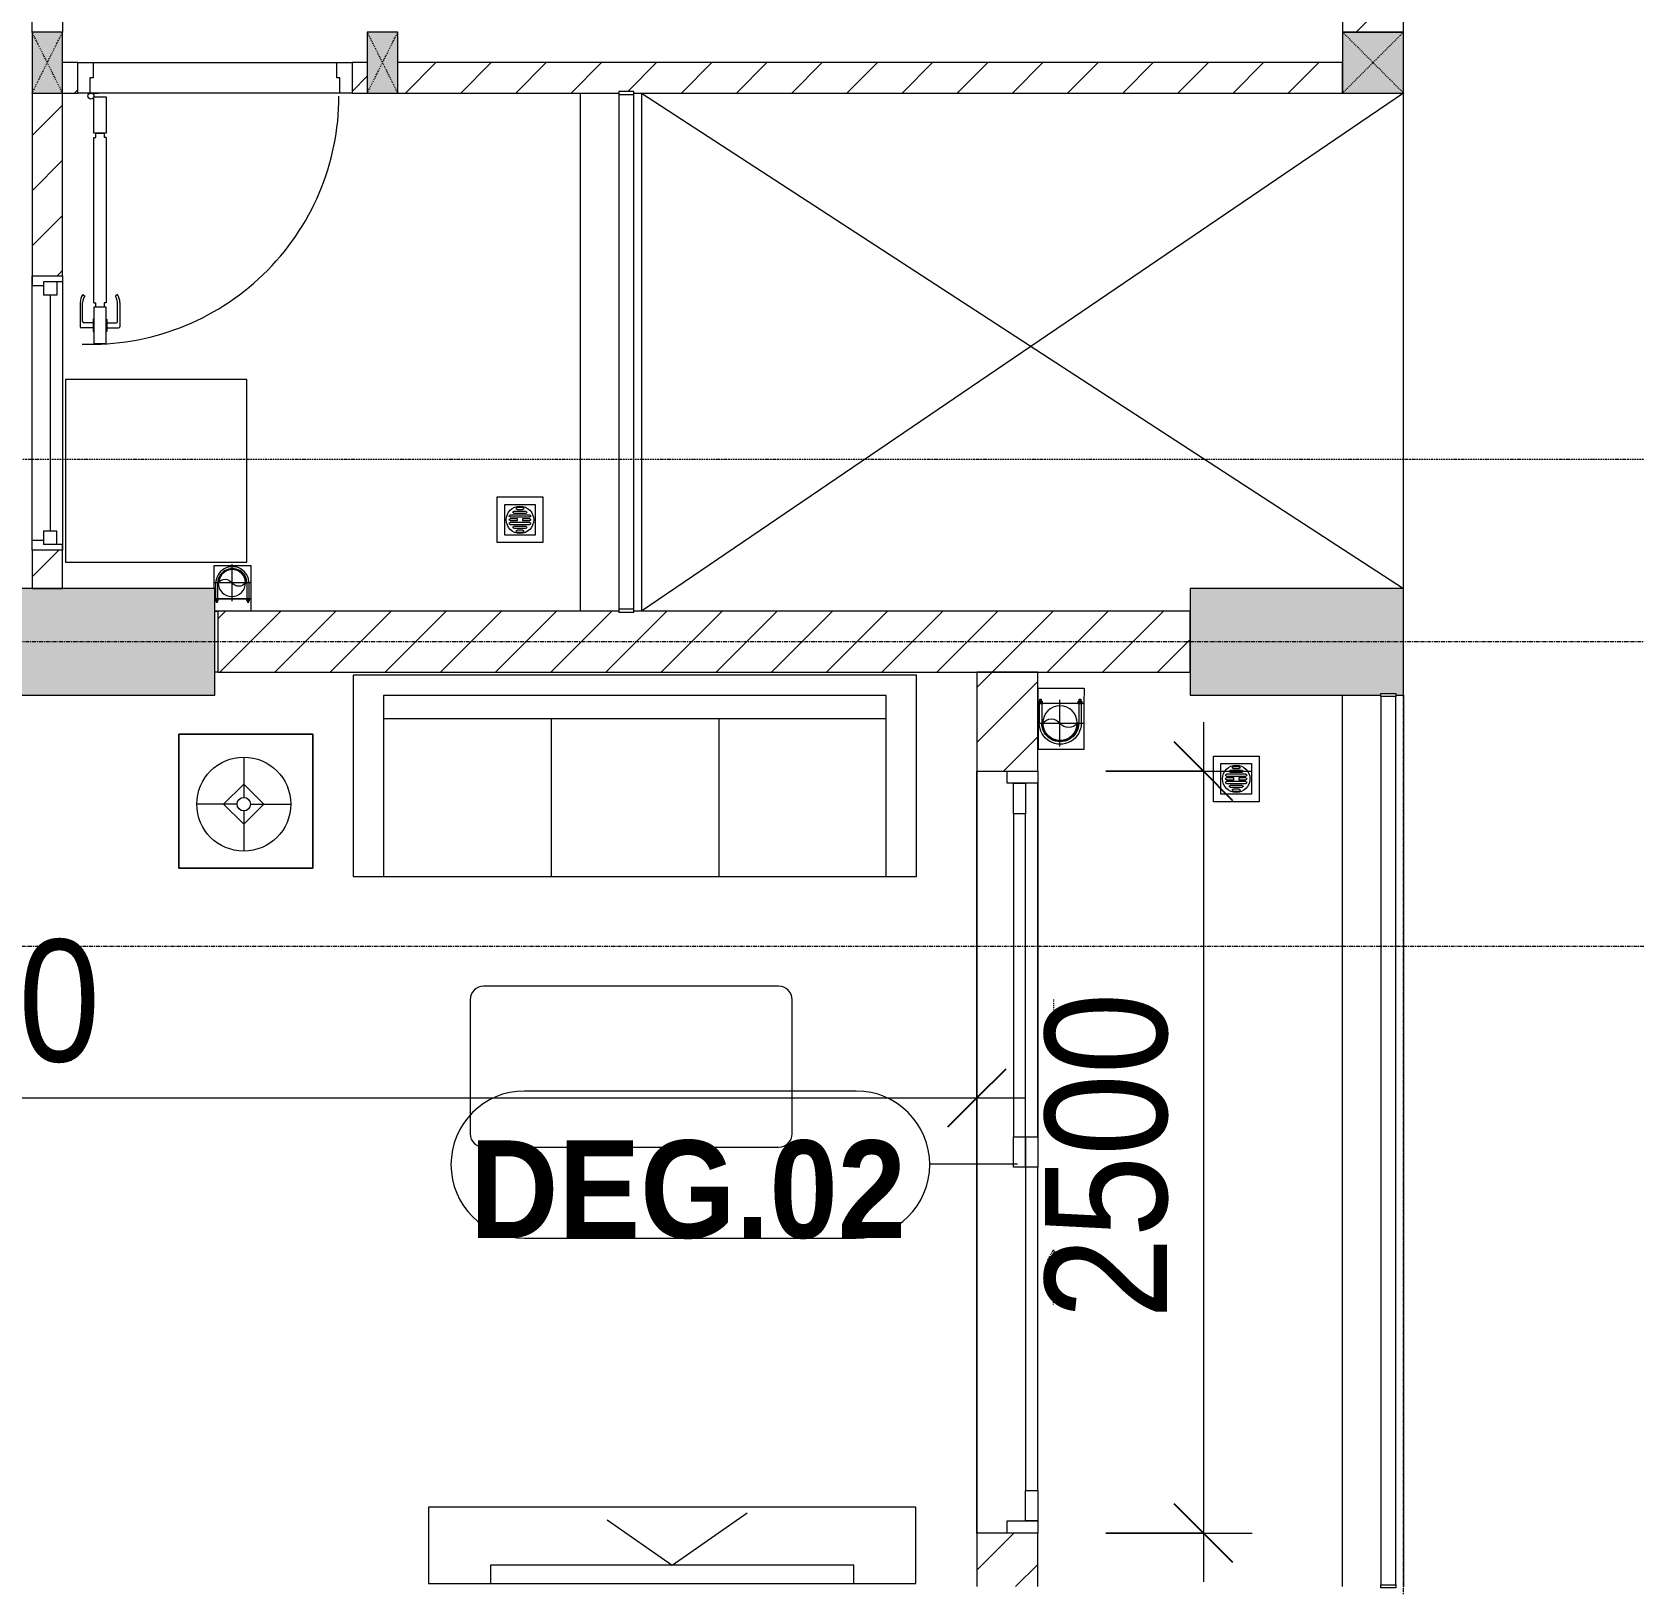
# Model space of a CAD drawing. Header units: millimetres. Extents: x 962 to 239635, y -15958 to 82755.
# Drawn here: x 184503 to 189760, y 22442 to 27537 of the extents above; entities that cross this region are included whole.
import ezdxf

# ---------------------------------------------------------------- set-up
doc = ezdxf.new("R2010")
doc.units = ezdxf.units.MM
for name, pattern in [('Dash', [6, 3, -3]), ('Dash Dot 3_16_', [7.9375, 4.7625, -1.5875, 0, -1.5875]), ('Grid Line', [22.225, 12.7, -3.175, 3.175, -3.175]), ('IMPORT-CENTER _2_', [40.64, 25.4, -5.08, 5.08, -5.08])]:
    doc.linetypes.add(name, pattern=pattern)
for name, color, linetype, lineweight in [('0-1', 7, 'Continuous', 5), ('A-ANNO-DIMS', 211, 'Continuous', 9), ('A-ANNO-DIMS-160', 211, 'Continuous', 9), ('A-DETL-GENF-1', 9, 'Continuous', 9), ('A-DETL-THIN-1', 151, 'Continuous', 9), ('A-DOOR', 31, 'Continuous', 9), ('A-DOOR-1', 254, 'Continuous', 9), ('A-DOOR-2', 9, 'Continuous', 9), ('A-DOOR-FRAM', 31, 'Continuous', 9), ('A-DOOR-HDLN', 31, 'Dash', 9), ('A-DOOR-IDEN', 31, 'Continuous', 9), ('A-FLOR-1', 250, 'Continuous', 9), ('A-FLOR-2', 9, 'Continuous', 9), ('A-FLOR-HRAL', 11, 'Continuous', 9), ('A-FLOR-HRAL-1', 254, 'Continuous', 9), ('A-FLOR-HRAL-2', 9, 'Continuous', 9), ('A-GLAZ-1', 254, 'Continuous', 9), ('A-GLAZ-2', 9, 'Continuous', 9), ('A-WALL', 113, 'Continuous', 9), ('A-WALL-1', 253, 'Continuous', 18), ('A-WALL-2', 9, 'Continuous', 9), ('A-WALL-3', 113, 'Continuous', 18), ('A-WALL-PATT-1', 10, 'Continuous', 9), ('A-WALL-PATT-2', 111, 'Continuous', 9), ('G-ANNO-SYMB-1', 111, 'Dash Dot 3_16_', 18), ('G-IMPT', 8, 'Continuous', 9), ('G-IMPT-1', 254, 'Continuous', 9), ('G-IMPT-2', 8, 'IMPORT-CENTER _2_', 9), ('I-FURN', 30, 'Continuous', 9), ('I-FURN-1', 254, 'Continuous', 9), ('M-EQPM', 50, 'Continuous', 9), ('S-COLS', 52, 'Continuous', 9), ('S-COLS-1', 52, 'Continuous', 5), ('S-COLS-2', 7, 'Continuous', 18), ('S-COLS-3', 254, 'Continuous', 9), ('S-COLS-4', 253, 'Continuous', 18), ('S-COLS-5', 52, 'Dash', 9), ('S-COLS-6', 52, 'Continuous', 18), ('S-COLS-HDLN', 52, 'Dash', 9), ('S-COLS-HDLN-1', 9, 'Dash', 9), ('S-GRID-1', 1, 'Grid Line', 9)]:
    doc.layers.add(name, color=color, linetype=linetype, lineweight=lineweight)
doc.styles.add('Arial_B_6', font='arialbd_0.ttf', dxfattribs={"width": 0.9, "height": 320})
doc.styles.add('UTM Avo', font='UTM Avo.ttf', dxfattribs={"width": 0.9, "height": 400})
doc.dimstyles.new('1_Dim_chi_tiet_2_5', dxfattribs={"dimscale": 304.8, "dimtxt": 399.720379, "dimasz": 0.629921, "dimexe": 0.524934, "dimexo": 0.0625, "dimgap": 0.052493, "dimtad": 1, "dimdec": 0, "dimrnd": 5, "dimzin": 0, "dimdsep": 46, "dimtxsty": 'UTM Avo', "dimblk1": 'OBLIQUE', "dimblk2": 'OBLIQUE', "dimsah": 1, "dimcen": 0.09, "dimdle": 0.524934, "dimazin": 0, "dimtfac": 1, "dimtdec": 4, "dimtix": 1, "dimtmove": 0, "dimatfit": 3, "dimfxl": 1.049869, "dimfxlon": 1, "dimtvp": 1, "dimtolj": 1, "dimtzin": 0, "dimarcsym": 2})
doc.dimstyles.new('1_Dim_chi_tiet_2_5_1', dxfattribs={"dimscale": 304.8, "dimtxt": 399.720379, "dimasz": 0.629921, "dimexe": 0.524934, "dimexo": 0.0625, "dimgap": 0.052493, "dimtad": 1, "dimdec": 0, "dimrnd": 5, "dimzin": 0, "dimdsep": 46, "dimtxsty": 'UTM Avo', "dimblk1": 'OBLIQUE', "dimblk2": 'OBLIQUE', "dimsah": 1, "dimcen": 0.09, "dimdle": 0.524934, "dimazin": 0, "dimtfac": 1, "dimtdec": 4, "dimtix": 1, "dimtmove": 0, "dimatfit": 3, "dimfxl": 1.049869, "dimfxlon": 1, "dimtvp": 1, "dimtolj": 1, "dimtzin": 0, "dimarcsym": 2})
pattern_1 = [(45, (0, 0), (-90.50967, 90.50967), [])]
pattern_2 = [(45, (61750.9, 0), (-90.50967, 90.50967), [])]

# ---------------------------------------------------------------- blocks, each defined once
blk = doc.blocks.new('NCV_TKTC_KET CAU_rvt-1-TKCS_MB TẦNG 2')
at = {"layer": 'S-COLS-1'}
for points in [[(123352.6, 25361.9), (123352.6, 25711.9), (122052.6, 25711.9), (122052.6, 25361.9), (122209.6, 25361.9)], [(127227.6, 25361.9), (127252.6, 25361.9), (127252.6, 25711.9), (126552.6, 25711.9), (126552.6, 25361.9), (127177.6, 25361.9), (127177.6, 25366.9), (127227.6, 25366.9)]]:
    blk.add_hatch(color=256, dxfattribs=at).paths.add_polyline_path(points)
at = {"layer": 'A-FLOR-1'}
blk.add_line((123362.6, 25636.8), (123352.6, 25636.8), dxfattribs=at)
at = {"layer": 'S-COLS-2'}
for p, q in [((123352.6, 25711.9), (122052.6, 25711.9)), ((123352.6, 25361.9), (123352.6, 25711.9)), ((127252.6, 25711.9), (126552.6, 25711.9)), ((126552.6, 25711.9), (126552.6, 25361.9)), ((127252.6, 25361.9), (127252.6, 25711.9)), ((122052.6, 25361.9), (123352.6, 25361.9)), ((126552.6, 25361.9), (127177.6, 25361.9)), ((127227.6, 25361.9), (127252.6, 25361.9))]:
    blk.add_line(p, q, dxfattribs=at)
blk = doc.blocks.new('DOOR_CW_01 CANH MO-PANEL KINH - DIW_01-900x2200-CỬA GỖ VÂN LAMINATE-V65-TKCS_MB TẦNG 2')
at = {"layer": 'A-DETL-GENF-1'}
for p, q in [((-397, -182), (-397, -62)), ((-397, -62), (-357, -62)), ((-357, -62), (-357, -182)), ((-357, -182), (-397, -182)), ((-397, -196), (-391, -196)), ((-397, -738), (-397, -196)), ((-391, -196), (-391, -182)), ((-391, -182), (-363, -182)), ((-363, -182), (-363, -196)), ((-357, -196), (-363, -196)), ((-357, -196), (-357, -738)), ((-433.9, -711.2), (-427.3, -715.8)), ((-320.1, -711.2), (-326.7, -715.8)), ((-442, -737), (-442, -816.5)), ((-434, -799.5), (-434, -737)), ((-397, -738), (-391, -738)), ((-357, -752), (-397, -752)), ((-397, -752), (-397, -872)), ((-391, -752), (-391, -738)), ((-363, -752), (-391, -752)), ((-357, -738), (-363, -738)), ((-363, -738), (-363, -752)), ((-357, -872), (-357, -752)), ((-320, -799.5), (-320, -737)), ((-312, -737), (-312, -816.5)), ((-399, -820.5), (-438, -820.5)), ((-399, -803.5), (-430, -803.5)), ((-399, -792.2), (-399, -831.8)), ((-397, -792.2), (-399, -792.2)), ((-399, -831.8), (-397, -831.8)), ((-397, -792.2), (-397, -831.8)), ((-357, -792.2), (-357, -831.8)), ((-357, -792.2), (-355, -792.2)), ((-355, -831.8), (-357, -831.8)), ((-355, -792.2), (-355, -831.8)), ((-355, -803.5), (-324, -803.5)), ((-355, -820.5), (-316, -820.5)), ((-397, -872), (-357, -872))]:
    blk.add_line(p, q, dxfattribs=at)
blk.add_circle((-407, -60), 10, dxfattribs=at)
for centre, radius, start, end in [((-407, -60), 814, 268, 0), ((-397, -737), 45, 145, 180), ((-397, -737), 37, 145, 180), ((-357, -737), 37, 0, 35), ((-357, -737), 45, 360, 35), ((-438, -816.5), 4, 180, 270), ((-430, -799.5), 4, 180, 270), ((-324, -799.5), 4, 270, 0), ((-316, -816.5), 4, 270, 0)]:
    blk.add_arc(centre, radius, start, end, dxfattribs=at)
at = {"layer": 'A-DOOR-2'}
for p, q in [((-450, -50), (-450, 50)), ((-450, 50), (-400, 50)), ((-400, 50), (-400, 0)), ((400, 0), (400, 50)), ((400, 50), (450, 50)), ((-410, -50), (-450, -50)), ((-410, 0), (-410, -50)), ((-400, 0), (-410, 0)), ((-407, -50), (-382, -50)), ((410, 0), (400, 0)), ((410, -50), (410, 0)), ((450, -50), (410, -50))]:
    blk.add_line(p, q, dxfattribs=at)
blk = doc.blocks.new('M_Fixed - 900 x 1400-901190-TKCS_MB TẦNG 2')
at = {"layer": 'A-GLAZ-2'}
for p, q in [((-450, 63), (-431, 63)), ((-431, 63), (-431, 0)), ((431, 63), (431, 0)), ((448.9, 63), (431, 63)), ((-431, 44), (-387, 44)), ((-387, 44), (-387, 0)), ((-387, 22), (387, 22)), ((387, 44), (387, 0)), ((431, 44), (387, 44)), ((-450, -37), (-418, -37)), ((-431, 0), (-387, 0)), ((-418, 0), (-418, -37)), ((387, 0), (431, 0)), ((418, 0), (418, -37)), ((450, -37), (418, -37))]:
    blk.add_line(p, q, dxfattribs=at)
blk = doc.blocks.new('MAY GIAT - MAY GIAT_dwg-348053-TKCS_MB TẦNG 2')
at = {"layer": 'G-IMPT-1', "flags": 128}
blk.add_lwpolyline([(5, 596.6), (5, 2.3), (605, 2.3), (605, 596.6)], close=True, dxfattribs=at)
blk = doc.blocks.new('MAY GIAT - MAY GIAT-348233-TKCS_MB TẦNG 2')
at = {"layer": 'I-FURN-1'}
for p, q in [((5, 596.6), (5, 2.3)), ((605, 596.6), (5, 596.6)), ((605, 2.3), (605, 596.6)), ((5, 2.3), (605, 2.3))]:
    blk.add_line(p, q, dxfattribs=at)
blk.add_blockref('MAY GIAT - MAY GIAT_dwg-348053-TKCS_MB TẦNG 2', (0, 0))
blk = doc.blocks.new('Railing - 50 x 10mm-901205-TKCS_MB TẦNG 2')
at = {"layer": 'A-FLOR-HRAL-2'}
for p, q in [((25, 5), (-25, 5)), ((-25, 5), (-25, -5)), ((25, -5), (25, 5)), ((-25, -5), (25, -5))]:
    blk.add_line(p, q, dxfattribs=at)
blk = doc.blocks.new('Railing - Railing-884635-TKCS_MB TẦNG 2')
at = {"layer": 'A-FLOR-HRAL-2'}
for p, q in [((101769.1, 18071.7), (101769.1, 16382.9)), ((101819.1, 16382.9), (101819.1, 18071.7))]:
    blk.add_line(p, q, dxfattribs=at)
at = {"rotation": 180}
for p in [(101794.1, 18076.7), (101794.1, 16377.9)]:
    blk.add_blockref('Railing - 50 x 10mm-901205-TKCS_MB TẦNG 2', p, dxfattribs=at)
blk = doc.blocks.new('G1_SOF - BO TRU - 100x200-745959-TKCS_MB TẦNG 2')
at = {"layer": 'S-COLS'}
blk.add_hatch(color=256, dxfattribs=at).paths.add_polyline_path([(-50, 100), (-50, -100), (50, -100), (50, 100)])
at = {"layer": 'S-COLS-4'}
for p, q in [((50, 100), (-50, 100)), ((-50, 100), (-50, -100)), ((50, -100), (50, 100)), ((-50, -100), (50, -100))]:
    blk.add_line(p, q, dxfattribs=at)
at = {"layer": 'S-COLS-HDLN-1'}
for p, q in [((50, 100), (-50, -100)), ((-50, 100), (50, -100))]:
    blk.add_line(p, q, dxfattribs=at)
blk = doc.blocks.new('DOOR_CW_01 CANH MO-PANEL KINH - DIG_01-900x2200-CỬA NHÔM KÍNH-901215-TKCS_MB TẦNG 2')
at = {"layer": 'A-DETL-GENF-1'}
for p, q in [((-397, -182), (-397, -62)), ((-397, -62), (-357, -62)), ((-357, -62), (-357, -182)), ((-357, -182), (-397, -182)), ((-397, -196), (-391, -196)), ((-397, -738), (-397, -196)), ((-391, -196), (-391, -182)), ((-391, -182), (-363, -182)), ((-363, -182), (-363, -196)), ((-357, -196), (-363, -196)), ((-357, -196), (-357, -738)), ((-433.9, -711.2), (-427.3, -715.8)), ((-320.1, -711.2), (-326.7, -715.8)), ((-442, -737), (-442, -816.5)), ((-434, -799.5), (-434, -737)), ((-397, -738), (-391, -738)), ((-357, -752), (-397, -752)), ((-397, -752), (-397, -872)), ((-391, -752), (-391, -738)), ((-363, -752), (-391, -752)), ((-357, -738), (-363, -738)), ((-363, -738), (-363, -752)), ((-357, -872), (-357, -752)), ((-320, -799.5), (-320, -737)), ((-312, -737), (-312, -816.5)), ((-399, -820.5), (-438, -820.5)), ((-399, -803.5), (-430, -803.5)), ((-399, -792.2), (-399, -831.8)), ((-397, -792.2), (-399, -792.2)), ((-399, -831.8), (-397, -831.8)), ((-397, -792.2), (-397, -831.8)), ((-357, -792.2), (-357, -831.8)), ((-357, -792.2), (-355, -792.2)), ((-355, -831.8), (-357, -831.8)), ((-355, -792.2), (-355, -831.8)), ((-355, -803.5), (-324, -803.5)), ((-355, -820.5), (-316, -820.5)), ((-397, -872), (-357, -872))]:
    blk.add_line(p, q, dxfattribs=at)
blk.add_circle((-407, -60), 10, dxfattribs=at)
for centre, radius, start, end in [((-407, -60), 814, 268, 0), ((-397, -737), 45, 145, 180), ((-397, -737), 37, 145, 180), ((-357, -737), 37, 0, 35), ((-357, -737), 45, 360, 35), ((-438, -816.5), 4, 180, 270), ((-430, -799.5), 4, 180, 270), ((-324, -799.5), 4, 270, 0), ((-316, -816.5), 4, 270, 0)]:
    blk.add_arc(centre, radius, start, end, dxfattribs=at)
at = {"layer": 'A-DOOR-2'}
for p, q in [((-450, -50), (-450, 50)), ((-450, 50), (-400, 50)), ((-400, 50), (-400, 0)), ((400, 0), (400, 50)), ((400, 50), (450, 50)), ((450, 50), (450, -50)), ((-410, -50), (-450, -50)), ((-410, 0), (-410, -50)), ((-400, 0), (-410, 0)), ((-407, -50), (-382, -50)), ((410, 0), (400, 0)), ((410, -50), (410, 0)), ((450, -50), (410, -50))]:
    blk.add_line(p, q, dxfattribs=at)
blk = doc.blocks.new('LOBBY_SOFA_1 - LOBBY_SOFA_1-901220-TKCS_MB TẦNG 2')
at = {"layer": 'I-FURN'}
for p, q in [((-2556, 0), (-2556, -660)), ((-708, 0), (-2556, 0)), ((-708, -660), (-708, 0)), ((-2457, -66), (-2457, -660)), ((-807, -66), (-2457, -66)), ((-807, -660), (-807, -66)), ((-807, -143), (-2457, -143)), ((-1907, -143), (-1907, -660)), ((-1357, -143), (-1357, -660)), ((-3128.2, -193.5), (-2688.2, -193.5)), ((-3128.2, -633.5), (-3128.2, -193.5)), ((-2688.2, -193.5), (-2688.2, -633.5)), ((-2915.4, -269), (-2915.4, -401)), ((-2915.4, -357), (-2981.4, -423)), ((-2849.4, -423), (-2915.4, -357)), ((-2937.4, -423), (-3069.4, -423)), ((-2981.4, -423), (-2915.4, -489)), ((-2915.4, -489), (-2849.4, -423)), ((-2915.4, -445), (-2915.4, -577)), ((-2893.4, -423), (-2761.4, -423)), ((-2688.2, -633.5), (-3128.2, -633.5)), ((-2556, -660), (-708, -660)), ((-1160.3, -1020.5), (-2128.3, -1020.5)), ((-2172.3, -1064.5), (-2172.3, -1504.5)), ((-1116.3, -1504.5), (-1116.3, -1064.5)), ((-2128.3, -1548.5), (-1160.3, -1548.5))]:
    blk.add_line(p, q, dxfattribs=at)
for radius in [154, 22]:
    blk.add_circle((-2915.4, -423), radius, dxfattribs=at)
for centre, start, end in [((-2128.3, -1064.5), 90, 180), ((-1160.3, -1064.5), 0, 90), ((-2128.3, -1504.5), 180, 270), ((-1160.3, -1504.5), 270, 0)]:
    blk.add_arc(centre, 44, start, end, dxfattribs=at)
at = {"layer": 'I-FURN-1'}
for p, q in [((-708, 0), (-2556, 0)), ((-2556, 0), (-2556, -660)), ((-708, -660), (-708, 0)), ((-2688.2, -193.5), (-3128.2, -193.5)), ((-3128.2, -193.5), (-3128.2, -633.5)), ((-2688.2, -633.5), (-2688.2, -193.5)), ((-3128.2, -633.5), (-2688.2, -633.5)), ((-2556, -660), (-708, -660)), ((-1160.3, -1020.5), (-2128.3, -1020.5)), ((-2172.3, -1064.5), (-2172.3, -1504.5)), ((-1116.3, -1504.5), (-1116.3, -1064.5)), ((-2128.3, -1548.5), (-1160.3, -1548.5))]:
    blk.add_line(p, q, dxfattribs=at)
for centre, start, end in [((-2128.3, -1064.5), 90, 180), ((-1160.3, -1064.5), 0, 90), ((-2128.3, -1504.5), 180, 270), ((-1160.3, -1504.5), 270, 0)]:
    blk.add_arc(centre, 44, start, end, dxfattribs=at)
blk = doc.blocks.new('RES_BAN AN - RES_BAN AN-901223-TKCS_MB TẦNG 2')
at = {"layer": 'I-FURN-1'}
for p, q in [((1600, 0), (0, 0)), ((0, 0), (0, -250)), ((1600, -250), (1600, 0)), ((0, -250), (1600, -250))]:
    blk.add_line(p, q, dxfattribs=at)
blk = doc.blocks.new('KE TIVI-2 - KE TIVI-2-885819-TKCS_MB TẦNG 2')
at = {"layer": 'I-FURN-1'}
for p, q in [((-595.6, 0), (-595.6, -60)), ((595.6, 0), (-595.6, 0)), ((595.6, -60), (595.6, 0)), ((-595.6, -60), (595.6, -60)), ((0, -60), (-245.7, -232.1)), ((213, -209.1), (0, -60))]:
    blk.add_line(p, q, dxfattribs=at)
blk = doc.blocks.new('NCV_TKTC_TANG 2_rvt-1-TKCS_MB TẦNG 2')
at = {"layer": 'A-WALL-PATT-1'}
h = blk.add_hatch(dxfattribs=at)
h.set_pattern_fill('FP_1', color=256, style=0, pattern_type=2)
h.set_pattern_definition(pattern_1)
h.paths.add_polyline_path([(122752.6, 25711.9), (122852.6, 25711.9), (122852.6, 25836.9), (122752.6, 25836.9), (122752.6, 25733.6)])
h.paths.add_polyline_path([(122752.6, 26736.9), (122852.6, 26736.9), (122852.6, 27336.9), (122752.6, 27336.9), (122752.6, 26791.8)])
h.paths.add_polyline_path([(122852.6, 28436.9), (122852.6, 28736.5), (122752.6, 28736.5), (122752.6, 28436.9)])
h.paths.add_polyline_path([(122852.6, 29536.5), (122852.6, 30436.9), (122752.6, 30436.9), (122752.6, 29536.5)])
h = blk.add_hatch(dxfattribs=at)
h.set_pattern_fill('FP_1', color=256, style=0, pattern_type=2)
h.set_pattern_definition(pattern_1)
h.paths.add_polyline_path([(123821.7, 27336.9), (123852.6, 27337.6), (123852.6, 27436.9), (123802.6, 27436.9), (123802.6, 27336.9)])
h.paths.add_polyline_path([(122852.6, 27336.9), (122902.6, 27336.9), (122902.6, 27436.9), (122852.6, 27436.9)])
h = blk.add_hatch(dxfattribs=at)
h.set_pattern_fill('FP_1', color=256, style=0, pattern_type=2)
h.set_pattern_definition(pattern_1)
h.paths.add_polyline_path([(127052.6, 27336.9), (127052.6, 27436.9), (123952.6, 27436.9), (123952.6, 27336.9), (124677.6, 27336.9), (124677.6, 27342.4), (124727.6, 27342.4), (124727.6, 27336.9), (125433.8, 27336.9)])
at = {"layer": 'A-FLOR-2'}
for p, q in [((122952.6, 27436.9), (123752.6, 27436.9)), ((123352.6, 25636.9), (123362.6, 25636.9)), ((123362.6, 25436.9), (123352.6, 25436.9)), ((125852.6, 22612.4), (125852.6, 25112.4)), ((125852.6, 25112.4), (125852.6, 22613.5)), ((126052.6, 23912.4), (126052.6, 25072.4)), ((125852.6, 22613.5), (125952.6, 22613.5))]:
    blk.add_line(p, q, dxfattribs=at)
at = {"layer": 'A-WALL-1'}
for p, q in [((122902.6, 27436.9), (122852.6, 27436.9)), ((122902.6, 27336.9), (122902.6, 27436.9)), ((123852.6, 27436.9), (123802.6, 27436.9)), ((123802.6, 27436.9), (123802.6, 27336.9)), ((127052.6, 27436.9), (123952.6, 27436.9)), ((127052.6, 27336.9), (127052.6, 27436.9)), ((122752.6, 27336.9), (122752.6, 26736.9)), ((122852.6, 26736.9), (122852.6, 27336.9)), ((122852.6, 27336.9), (122902.6, 27336.9)), ((123802.6, 27336.9), (123852.6, 27336.9)), ((123952.6, 27336.9), (124677.6, 27336.9)), ((124727.6, 27336.9), (127052.6, 27336.9)), ((122752.6, 26736.9), (122852.6, 26736.9)), ((122752.6, 25836.9), (122752.6, 25711.9)), ((122852.6, 25836.9), (122752.6, 25836.9)), ((122852.6, 25711.9), (122852.6, 25836.9)), ((122752.6, 25711.9), (122852.6, 25711.9))]:
    blk.add_line(p, q, dxfattribs=at)
at = {"layer": 'A-WALL-2'}
for p, q in [((122952.6, 27436.9), (123752.6, 27436.9)), ((123762.6, 27336.9), (122942.6, 27336.9)), ((124552.6, 25636.9), (124552.6, 27336.9)), ((124752.6, 27336.9), (124752.6, 25636.9)), ((122752.6, 25836.9), (122752.6, 26736.9)), ((122852.6, 26736.9), (122852.6, 25836.9))]:
    blk.add_line(p, q, dxfattribs=at)
at = {"layer": 'A-DOOR-1', "rotation": 269.9999999999995}
blk.add_blockref('DOOR_CW_01 CANH MO-PANEL KINH - DIW_01-900x2200-CỬA GỖ VÂN LAMINATE-V65-TKCS_MB TẦNG 2', (122802.6, 27986.9), dxfattribs=at)
at = {"layer": 'A-DOOR-1'}
blk.add_blockref('DOOR_CW_01 CANH MO-PANEL KINH - DIG_01-900x2200-CỬA NHÔM KÍNH-901215-TKCS_MB TẦNG 2', (123352.6, 27386.9), dxfattribs=at)
at = {"layer": 'A-FLOR-HRAL-1'}
blk.add_blockref('Railing - Railing-884635-TKCS_MB TẦNG 2', (22908.5, 9260.7), dxfattribs=at)
at = {"layer": 'A-GLAZ-1', "rotation": 269.9999999999995}
blk.add_blockref('M_Fixed - 900 x 1400-901190-TKCS_MB TẦNG 2', (122789.6, 26286.9), dxfattribs=at)
at = {"layer": 'I-FURN-1'}
for name, p, rotation in [('MAY GIAT - MAY GIAT-348233-TKCS_MB TẦNG 2', (122860.3, 26402.4), 269.9999999999991), ('RES_BAN AN - RES_BAN AN-901223-TKCS_MB TẦNG 2', (125652.9, 22446.9), 180), ('KE TIVI-2 - KE TIVI-2-885819-TKCS_MB TẦNG 2', (124852.9, 22446.9), 180)]:
    blk.add_blockref(name, p, dxfattribs=dict(at, rotation=rotation))
blk.add_blockref('LOBBY_SOFA_1 - LOBBY_SOFA_1-901220-TKCS_MB TẦNG 2', (126362.6, 25426.9), dxfattribs=at)
at = {"layer": 'S-COLS-3', "rotation": 180}
for p in [(122802.6, 27436.9), (123902.6, 27436.9)]:
    blk.add_blockref('G1_SOF - BO TRU - 100x200-745959-TKCS_MB TẦNG 2', p, dxfattribs=at)
blk = doc.blocks.new('TKTC_XREF_251221_MB TANG 2-7 - TKTC_XREF_260130_MB TANG 2-5_dwg_THU NUOC - THU NUOC-444531-TKCS_MB TẦNG 1-4746810-TKCS_MB TẦNG 2')
at = {"layer": 'G-IMPT'}
for p, q in [((-23.3, 10.8), (40.9, 10.8)), ((40.9, 4.8), (-23.3, 4.8)), ((-11, 23.3), (28.5, 23.3)), ((28.5, 17.3), (-11, 17.3)), ((-1.1, 35.6), (18.5, 35.6)), ((18.5, 29.6), (-1.1, 29.6)), ((-23.3, -13.6), (40.9, -13.6)), ((40.9, -19.6), (-23.3, -19.6)), ((-11, -26.1), (28.5, -26.1)), ((28.5, -32.1), (-11, -32.1)), ((-1.1, -38.5), (18.5, -38.5)), ((18.5, -44.5), (-1.1, -44.5))]:
    blk.add_line(p, q, dxfattribs=at)
at = {"layer": 'G-IMPT', "flags": 128}
for points in [[(83.7, -79.4), (83.7, 70.6), (-66.3, 70.6), (-66.3, -79.4)], [(58.7, -54.4), (58.7, 45.6), (-41.3, 45.6), (-41.3, -54.4)]]:
    blk.add_lwpolyline(points, close=True, dxfattribs=at)
for points in [[(-23.3, -1.2), (0.7, -1.2), (0.7, -7.2), (-23.3, -7.2)], [(40.9, -7.2), (16.7, -7.2), (16.7, -1.2), (40.9, -1.2)]]:
    blk.add_lwpolyline(points, dxfattribs=at)
at = {"layer": 'G-IMPT'}
for centre, radius, start, end in [((8.7, -4.4), 45, 360, 180), ((8.7, -4.4), 45, 360, 180), ((-23.3, 7.8), 3, 90, 270), ((-11, 20.3), 3, 90, 270), ((-1.1, 32.6), 3, 90, 270), ((18.5, 32.6), 3, 270, 90), ((28.5, 20.3), 3, 270, 90), ((40.9, 7.8), 3, 270, 90), ((8.7, -4.4), 45, 180, 360), ((8.7, -4.4), 45, 180, 360), ((-23.3, -4.2), 3, 90, 270), ((-23.3, -16.6), 3, 90, 270), ((-11, -29.1), 3, 90, 270), ((-1.1, -41.5), 3, 90, 270), ((18.5, -41.5), 3, 270, 90), ((28.5, -29.1), 3, 270, 90), ((40.9, -4.2), 3, 270, 90), ((40.9, -16.6), 3, 270, 90)]:
    blk.add_arc(centre, radius, start, end, dxfattribs=at)
blk = doc.blocks.new('TKTC_XREF_251221_MB TANG 2-7 - TKTC_XREF_260130_MB TANG 2-5_dwg_$cc-4746806-TKCS_MB TẦNG 2')
at = {"layer": 'G-IMPT-2'}
for p, q in [((0, -0.673), (0, 0.673)), ((-0.673, 0), (0.673, 0))]:
    blk.add_line(p, q, dxfattribs=at)
at = {"layer": 'M-EQPM'}
blk.add_circle((0, 0), 0.5, dxfattribs=at)
for centre, radius, start, end in [((0, 0), 0.5, 90, 270), ((0.188, 0.25), 0.313, 126.8699, 233.1301), ((-0.188, -0.25), 0.313, 306.8699, 53.1301)]:
    blk.add_arc(centre, radius, start, end, dxfattribs=at)
blk = doc.blocks.new('TKTC_XREF_251221_MB TANG 2-7 - TKTC_XREF_260130_MB TANG 2-5_dwg_CUM U_DN100-V180-TKCS_MB TẦNG 2')
at = {"layer": 'G-IMPT'}
blk.add_hatch(color=256, dxfattribs=at).paths.add_polyline_path([(0, -61), (15.8, -58.9), (30.5, -52.8), (43.1, -43.1), (52.8, -30.5), (58.9, -15.8), (61, 0), (58.9, 15.8), (52.8, 30.5), (43.1, 43.1), (30.5, 52.8), (15.8, 58.9), (0, 61), (0, 57), (14.8, 55.1), (28.5, 49.4), (40.3, 40.3), (49.4, 28.5), (55.1, 14.8), (57, 0), (55.1, -14.8), (49.4, -28.5), (40.3, -40.3), (28.5, -49.4), (6.3, -56.2), (0, -57)])
for p, q in [((-79.1, 66.6), (-79.1, 63.4)), ((-76.6, 66.6), (-76.6, 63.4)), ((-74.6, 66.6), (-74.6, 63.4)), ((-72.7, 69.3), (-72.7, 60.7)), ((-66.9, 67.9), (-71.7, 67.9)), ((-66.9, 70.8), (-66.9, 72.7)), ((-65, 69), (0, 69)), ((-66.9, 62.1), (-71.7, 62.1)), ((-79.1, -63.4), (-79.1, -66.6)), ((-76.6, -63.4), (-76.6, -66.6)), ((-74.6, -63.4), (-74.6, -66.6)), ((-72.7, -60.7), (-72.7, -69.3)), ((-66.9, -62.1), (-71.7, -62.1)), ((-66.9, -67.9), (-71.7, -67.9)), ((-65, -69), (0, -69))]:
    blk.add_line(p, q, dxfattribs=at)
at = {"layer": 'G-IMPT', "flags": 128}
for points in [[(-72.7, 67.6), (-78.1, 67.6), (-78.1, 62.4), (-72.7, 62.4)], [(-71.7, 59.2), (-66.9, 59.2), (-66.9, 70.8), (-71.7, 70.8)], [(-65, 72.7), (-65, 57.3), (-66.9, 57.3), (-66.9, 59.2)], [(-65, 61), (0, 61), (0, 57)], [(-72.7, -62.4), (-78.1, -62.4), (-78.1, -67.6), (-72.7, -67.6)], [(-71.7, -70.8), (-66.9, -70.8), (-66.9, -59.2), (-71.7, -59.2)], [(-66.9, -59.2), (-66.9, -57.3), (-65, -57.3), (-65, -72.7), (-66.9, -72.7), (-66.9, -70.8)], [(-65, -61), (0, -61), (0, -57)]]:
    blk.add_lwpolyline(points, dxfattribs=at)
at = {"layer": 'G-IMPT'}
for centre, radius, start, end in [((-78.1, 66.6), 0.96, 90, 180), ((-71.1, 69.3), 1.56, 112.61986, 247.38014), ((-67.9, 65), 4.8, 143.1301, 216.8699), ((0, 0), 69, 270, 90), ((-78.1, 63.4), 0.96, 180, 270), ((-71.1, 60.7), 1.56, 112.61986, 247.38014), ((0, 0), 61, 270, 90), ((0, 0), 57, 270, 90), ((-78.1, -63.4), 0.96, 90, 180), ((-71.1, -60.7), 1.56, 112.61986, 247.38014), ((-67.9, -65), 4.8, 143.1301, 216.8699), ((-78.1, -66.6), 0.96, 180, 270), ((-71.1, -69.3), 1.56, 112.61986, 247.38014)]:
    blk.add_arc(centre, radius, start, end, dxfattribs=at)
blk = doc.blocks.new('TKTC_XREF_251221_MB TANG 2-7 - TKTC_XREF_260130_MB TANG 2-5_dwg_$cc-V183-TKCS_MB TẦNG 2')
at = {"layer": 'G-IMPT-2'}
for p, q in [((0, -0.64), (0, 0.673)), ((-0.673, 0), (0.673, 0))]:
    blk.add_line(p, q, dxfattribs=at)
at = {"layer": 'M-EQPM'}
blk.add_circle((0, 0), 0.5, dxfattribs=at)
for centre, radius, start, end in [((0, 0), 0.5, 90, 270), ((0.188, 0.25), 0.313, 126.8699, 233.1301), ((-0.188, -0.25), 0.313, 306.8699, 53.1301)]:
    blk.add_arc(centre, radius, start, end, dxfattribs=at)
blk = doc.blocks.new('TKTC_XREF_251221_MB TANG 2-7 - TKTC_XREF_260130_MB TANG 2-5_dwg_CUM U_DN100-4746799-TKCS_MB TẦNG 2')
at = {"layer": 'G-IMPT'}
blk.add_hatch(color=256, dxfattribs=at).paths.add_polyline_path([(0, 61), (15.8, 58.9), (30.5, 52.8), (43.1, 43.1), (52.8, 30.5), (58.9, 15.8), (61, 0), (58.9, -15.8), (52.8, -30.5), (43.1, -43.1), (30.5, -52.8), (15.8, -58.9), (0, -61), (0, -57), (14.8, -55.1), (28.5, -49.4), (40.3, -40.3), (49.4, -28.5), (55.1, -14.8), (57, 0), (55.1, 14.8), (49.4, 28.5), (40.3, 40.3), (28.5, 49.4), (14.8, 55.1), (0, 57)])
for p, q in [((-79.1, 66.6), (-79.1, 63.4)), ((-76.6, 66.6), (-76.6, 63.4)), ((-74.6, 66.6), (-74.6, 63.4)), ((-72.7, 69.3), (-72.7, 60.7)), ((-66.9, 67.9), (-71.7, 67.9)), ((-66.9, 62.1), (-71.7, 62.1)), ((-65, 69), (0, 69)), ((-79.1, -63.4), (-79.1, -66.6)), ((-76.6, -63.4), (-76.6, -66.6)), ((-74.6, -63.4), (-74.6, -66.6)), ((-72.7, -60.7), (-72.7, -69.3)), ((-66.9, -62.1), (-71.7, -62.1)), ((-66.9, -67.9), (-71.7, -67.9)), ((-65, -69), (0, -69))]:
    blk.add_line(p, q, dxfattribs=at)
at = {"layer": 'G-IMPT', "flags": 128}
for points in [[(-72.7, 67.6), (-78.1, 67.6), (-78.1, 62.4), (-72.7, 62.4)], [(-71.7, 59.2), (-66.9, 59.2), (-66.9, 70.8), (-71.7, 70.8)], [(-66.9, 70.8), (-66.9, 72.7), (-65, 72.7), (-65, 57.3), (-66.9, 57.3), (-66.9, 59.2)], [(-65, 61), (0, 61), (0, 57)], [(-72.7, -62.4), (-78.1, -62.4), (-78.1, -67.6), (-72.7, -67.6)], [(-71.7, -70.8), (-66.9, -70.8), (-66.9, -59.2), (-71.7, -59.2)], [(-66.9, -59.2), (-66.9, -57.3), (-65, -57.3), (-65, -72.7), (-66.9, -72.7), (-66.9, -70.8)], [(-65, -61), (0, -61), (0, -57)]]:
    blk.add_lwpolyline(points, dxfattribs=at)
at = {"layer": 'G-IMPT'}
for centre, radius, start, end in [((-78.1, 66.6), 0.96, 90, 180), ((-78.1, 63.4), 0.96, 180, 270), ((-71.1, 69.3), 1.56, 112.6199, 247.3801), ((-67.9, 65), 4.8, 143.1301, 216.8699), ((-71.1, 60.7), 1.56, 112.6199, 247.3801), ((0, 0), 69, 270, 90), ((0, 0), 61, 270, 90), ((0, 0), 57, 270, 90), ((-78.1, -63.4), 0.96, 90, 180), ((-78.1, -66.6), 0.96, 180, 270), ((-71.1, -60.7), 1.56, 112.6199, 247.3801), ((-67.9, -65), 4.8, 143.1301, 216.8699), ((-71.1, -69.3), 1.56, 112.6199, 247.3801)]:
    blk.add_arc(centre, radius, start, end, dxfattribs=at)
blk = doc.blocks.new('TKTC_XREF_251221_MB TANG 2-7 - TKTC_XREF_251221_MB TANG 2-7-2039446-TKCS_MB TẦNG 2')
at = {"layer": 'M-EQPM'}
for p, q in [((93600, 8475), (93600, 10100)), ((89698, 8475), (89698, 8550.3)), ((89698, 8550.3), (89817.6, 8550.3)), ((89817.6, 8550.3), (89817.6, 8440.4)), ((89700, 8440.4), (89817.6, 8440.4)), ((89817.6, 8440.4), (89700, 8440.4)), ((89817.8, 8440.4), (89817.8, 8400.4)), ((89817.8, 8400.4), (89700, 8400.4)), ((92401, 8097.7), (92401.4, 8147.4)), ((92401.4, 8147.4), (92551.8, 8147.4)), ((92551.8, 8147.4), (92551.5, 8097.7)), ((92551.5, 8097.7), (92401, 8097.7)), ((92551.6, 8097.5), (92401.3, 8097.5)), ((92401.3, 8097.5), (92401.3, 7947.9)), ((92551.6, 7947.9), (92551.6, 8097.5)), ((92401.3, 7947.9), (92551.6, 7947.9))]:
    blk.add_line(p, q, dxfattribs=at)
at = {"extrusion": (0, 0, -1), "zscale": -1}
for p in [(-90709.7, 8704.4), (-93059.8, 7854.4)]:
    blk.add_blockref('TKTC_XREF_251221_MB TANG 2-7 - TKTC_XREF_260130_MB TANG 2-5_dwg_THU NUOC - THU NUOC-444531-TKCS_MB TẦNG 1-4746810-TKCS_MB TẦNG 2', p, dxfattribs=at)
at = {"extrusion": (0, 0, -1)}
for name, p, xscale, yscale, zscale, rotation in [('TKTC_XREF_251221_MB TANG 2-7 - TKTC_XREF_260130_MB TANG 2-5_dwg_$cc-4746806-TKCS_MB TẦNG 2', (-89755.6, 8493.3), 90.00000000005102, 90.00000000005102, -90.000000000051, 270.374026779938), ('TKTC_XREF_251221_MB TANG 2-7 - TKTC_XREF_260130_MB TANG 2-5_dwg_$cc-V183-TKCS_MB TẦNG 2', (-92472.8, 8032.6), 113.7150000000073, 113.7150000000073, -113.7150000000073, 89.99900866374671), ('TKTC_XREF_251221_MB TANG 2-7 - TKTC_XREF_260130_MB TANG 2-5_dwg_CUM U_DN100-4746799-TKCS_MB TẦNG 2', (-92473.7, 8032.6), 0.9975000000000006, 0.9975000000000006, -0.9975000000000006, 270.0009913382947)]:
    blk.add_blockref(name, p, dxfattribs=dict(at, xscale=xscale, yscale=yscale, zscale=zscale, rotation=rotation))
at = {"xscale": 0.7894736842105244, "yscale": 0.7894736842105244, "zscale": 0.7894736842105244, "rotation": 89.99999999844376}
blk.add_blockref('TKTC_XREF_251221_MB TANG 2-7 - TKTC_XREF_260130_MB TANG 2-5_dwg_CUM U_DN100-V180-TKCS_MB TẦNG 2', (89757.4, 8491.7), dxfattribs=at)
blk = doc.blocks.new('Railing - 50 x 10mm-1251311-TKCS_MB TẦNG 2')
at = {"layer": 'A-FLOR-HRAL'}
for p, q in [((25, 5), (-25, 5)), ((-25, 5), (-25, -5)), ((25, -5), (25, 5)), ((-25, -5), (25, -5))]:
    blk.add_line(p, q, dxfattribs=at)
blk = doc.blocks.new('Railing - Railing-3231502-TKCS_MB TẦNG 2')
at = {"layer": 'A-FLOR-HRAL'}
for p, q in [((127177.6, 25356.9), (127177.6, 22442.4)), ((127227.6, 22442.4), (127227.6, 25356.9))]:
    blk.add_line(p, q, dxfattribs=at)
at = {"extrusion": (0, 0, -1), "zscale": -1}
for p in [(-127202.6, 25361.9), (-127202.6, 22437.4)]:
    blk.add_blockref('Railing - 50 x 10mm-1251311-TKCS_MB TẦNG 2', p, dxfattribs=at)
blk = doc.blocks.new('DEG_02-DEG_03 - DEG_02-2500x2400mm-CỬA ĐI 02 CÁNH TRƯỢT-841416-TKCS_MB TẦNG 2')
at = {"layer": 'A-DOOR'}
for p, q in [((-50, -60), (-50, -20)), ((-50, -20), (50, -20)), ((50, -20), (50, -60)), ((1110, -20), (50, -20)), ((1110, -60), (1110, -20)), ((1110, -20), (1210, -20)), ((1210, -20), (1210, -60)), ((-1210, -100), (-1210, -60)), ((-1210, -60), (-1110, -60)), ((-1110, -100), (-1210, -100)), ((-1110, -60), (-1110, -100)), ((-50, -60), (-1110, -60)), ((-1110, -100), (-50, -100)), ((50, -60), (-50, -60)), ((-50, -100), (-50, -60)), ((-50, -60), (50, -60)), ((50, -100), (-50, -100)), ((50, -60), (1110, -60)), ((50, -60), (50, -100)), ((1210, -60), (1110, -60))]:
    blk.add_line(p, q, dxfattribs=at)
at = {"layer": 'A-DOOR-FRAM'}
for p, q in [((-1250, 0), (-1210, 0)), ((-1250, -100), (-1250, 0)), ((-1210, 0), (-1210, -100)), ((1210, -100), (1210, 0)), ((1210, 0), (1250, 0)), ((1250, 0), (1250, -100)), ((-1210, -100), (-1250, -100)), ((1250, -100), (1210, -100))]:
    blk.add_line(p, q, dxfattribs=at)
at = {"layer": 'A-DOOR-HDLN'}
for p, q in [((-500.4, -151.1), (-320.4, -151.1)), ((-320.4, -151.1), (-355, -131.1)), ((-320.4, -151.1), (-355, -171.1)), ((320.4, -151.1), (355, -131.1)), ((320.4, -151.1), (355, -171.1)), ((500.4, -151.1), (320.4, -151.1))]:
    blk.add_line(p, q, dxfattribs=at)
blk = doc.blocks.new('G1_SOF - BO TRU - 200x200-3052401-TKCS_MB TẦNG 2')
at = {"layer": 'S-COLS-HDLN'}
for p, q in [((-100, -100), (100, 100)), ((100, -100), (-100, 100))]:
    blk.add_line(p, q, dxfattribs=at)
blk = doc.blocks.new('DIMBLOCK207-TKCS_MB TẦNG 2')
at = {"layer": 'A-ANNO-DIMS-160'}
for p, q in [((188346.7, 25272.4), (188346.7, 22452.4)), ((188026.7, 25112.4), (188506.7, 25112.4)), ((188346.7, 25112.4), (188026.7, 25112.4)), ((188026.7, 22612.4), (188506.7, 22612.4)), ((188346.7, 22612.4), (188026.7, 22612.4))]:
    blk.add_line(p, q, dxfattribs=at)
at = {"layer": 'A-ANNO-DIMS-160', "lineweight": 25}
for p, q in [((188346.7, 25112.4), (188250.7, 25208.4)), ((188346.7, 25112.4), (188442.7, 25016.4)), ((188346.7, 22612.4), (188250.7, 22708.4)), ((188346.7, 22612.4), (188442.7, 22516.4))]:
    blk.add_line(p, q, dxfattribs=at)
at = {"layer": 'A-ANNO-DIMS-160', "color": 0, "insert": (187827, 23314.6), "char_height": 400, "width": 1314.636, "attachment_point": 1, "rotation": 90, "line_spacing_factor": 1.110334, "style": 'UTM Avo'}
blk.add_mtext('2500', dxfattribs=at)
blk = doc.blocks.new('_Oblique')
at = {"color": 0, "linetype": 'ByBlock', "lineweight": -2}
blk.add_line((-0.5, -0.5), (0.5, 0.5), dxfattribs=at)
blk = doc.blocks.new('STN_Door Tag - STN_Door Tag-1788670-TKCS_MB TẦNG 2')
at = {"layer": 'A-DOOR-IDEN'}
for p, q in [((-3.37, 1.495), (3.431, 1.495)), ((-3.37, -1.524), (3.431, -1.524))]:
    blk.add_line(p, q, dxfattribs=at)
for centre, start, end in [((-3.37, -0.015), 90, 270), ((3.431, -0.015), 270, 90)]:
    blk.add_arc(centre, 1.509, start, end, dxfattribs=at)
blk = doc.blocks.new('DIMBLOCK296-TKCS_MB TẦNG 2')
at = {"layer": 'A-ANNO-DIMS-160'}
for p, q in [((180803.5, 24360), (180803.5, 23880)), ((180803.5, 24040), (180803.5, 24360)), ((187603.5, 24360), (187603.5, 23880)), ((187603.5, 24040), (187603.5, 24360)), ((180643.5, 24040), (187763.5, 24040))]:
    blk.add_line(p, q, dxfattribs=at)
at = {"layer": 'A-ANNO-DIMS-160', "lineweight": 25}
for p, q in [((180803.5, 24040), (180899.5, 24136)), ((187603.5, 24040), (187699.5, 24136)), ((180803.5, 24040), (180707.5, 23944)), ((187603.5, 24040), (187507.5, 23944))]:
    blk.add_line(p, q, dxfattribs=at)
at = {"layer": 'A-ANNO-DIMS-160', "color": 0, "insert": (183655.7, 24559.6), "char_height": 400, "width": 1314.636, "attachment_point": 1, "line_spacing_factor": 1.110334, "style": 'UTM Avo'}
blk.add_mtext('6800', dxfattribs=at)

msp = doc.modelspace()

# ---------------------------------------------------------------- hatches: boundary and pattern name
at = {"layer": 'A-WALL-PATT-2'}
h = msp.add_hatch(dxfattribs=at)
h.set_pattern_fill('FP_1', color=256, style=0, pattern_type=2)
h.set_pattern_definition(pattern_2)
h.paths.add_polyline_path([(189003.5, 27536.9), (189003.5, 28037.4), (188803.5, 28037.4), (188803.5, 27536.9)])
h.paths.add_polyline_path([(188803.5, 29437.4), (189003.5, 29437.4), (189003.5, 30437.4), (188803.5, 30437.4), (188803.5, 29966.3)])
h = msp.add_hatch(dxfattribs=at)
h.set_pattern_fill('FP_1', color=256, style=0, pattern_type=2)
h.set_pattern_definition(pattern_2)
h.paths.add_polyline_path([(188303.5, 25436.9), (188303.5, 25636.9), (186478.5, 25636.9), (186478.5, 25633.6), (186428.5, 25633.6), (186428.5, 25636.9), (185113.5, 25636.9), (185113.5, 25436.9), (187184.7, 25436.9)])
h = msp.add_hatch(dxfattribs=at)
h.set_pattern_fill('FP_1', color=256, style=0, pattern_type=2)
h.set_pattern_definition(pattern_2)
h.paths.add_polyline_path([(187603.5, 22436.9), (187803.5, 22436.9), (187803.5, 22612.4), (187603.5, 22612.4)])
h.paths.add_polyline_path([(187603.5, 25112.4), (187803.5, 25112.4), (187803.5, 25436.9), (187603.5, 25436.9)])
at = {"layer": 'S-COLS-1'}
msp.add_hatch(color=256, dxfattribs=at).paths.add_polyline_path([(189003.5, 27336.9), (189003.5, 27536.9), (188803.5, 27536.9), (188803.5, 27336.9)])

# ---------------------------------------------------------------- linework, layer by layer
at = {"layer": 'A-DETL-THIN-1'}
for p, q in [((189003.4, 27336.9), (186503.5, 25636.9)), ((186503.5, 27336.9), (189003.5, 25711.9))]:
    msp.add_line(p, q, dxfattribs=at)
at = {"layer": 'A-DOOR-IDEN'}
msp.add_line((187736.6, 23823), (187449.1, 23823), dxfattribs=at)
at = {"layer": 'A-WALL'}
for p, q in [((188803.5, 27536.9), (189003.5, 27536.9)), ((188803.5, 22437.4), (188803.5, 25361.9)), ((189003.5, 25361.9), (189003.5, 22437.4)), ((187603.5, 22612.4), (187603.5, 25112.4)), ((187803.5, 25072.4), (187803.5, 23912.4))]:
    msp.add_line(p, q, dxfattribs=at)
at = {"layer": 'A-WALL-3'}
for p, q in [((188803.5, 28037.4), (188803.5, 27536.9)), ((189003.5, 27536.9), (189003.5, 28037.4)), ((186428.5, 25636.9), (185113.5, 25636.9)), ((185113.5, 25636.9), (185113.5, 25436.9)), ((188303.5, 25636.9), (186478.5, 25636.9)), ((188303.5, 25436.9), (188303.5, 25636.9)), ((185113.5, 25436.9), (188303.5, 25436.9)), ((187803.5, 25436.9), (187603.5, 25436.9)), ((187603.5, 25436.9), (187603.5, 25112.4)), ((187803.5, 25112.4), (187803.5, 25436.9)), ((187603.5, 25112.4), (187803.5, 25112.4)), ((187803.5, 22612.4), (187603.5, 22612.4)), ((187603.5, 22612.4), (187603.5, 22436.9)), ((187803.5, 22436.9), (187803.5, 22612.4))]:
    msp.add_line(p, q, dxfattribs=at)
at = {"layer": 'G-ANNO-SYMB-1'}
msp.add_line((90498.7, 26135.3), (196677.7, 26135.3), dxfattribs=at)
at = {"layer": 'S-COLS'}
msp.add_line((189003.5, 27536.9), (188803.5, 27536.9), dxfattribs=at)
at = {"layer": 'S-COLS-6'}
for p, q in [((188803.5, 27536.9), (188803.5, 27336.9)), ((189003.5, 27336.9), (189003.5, 27536.9)), ((188803.5, 27336.9), (189003.5, 27336.9))]:
    msp.add_line(p, q, dxfattribs=at)
at = {"layer": 'S-GRID-1'}
for p, q in [((189003.5, 19351.6), (189003.5, 76542.3)), ((187383.6, 25536.9), (98285.4, 25536.9)), ((191383.6, 25536.9), (187383.6, 25536.9)), ((189415.6, 24536.9), (96253.4, 24536.9)), ((193415.6, 24536.9), (189415.6, 24536.9))]:
    msp.add_line(p, q, dxfattribs=at)

# ---------------------------------------------------------------- block references
at = {"layer": '0-1'}
for name in ['NCV_TKTC_KET CAU_rvt-1-TKCS_MB TẦNG 2', 'NCV_TKTC_TANG 2_rvt-1-TKCS_MB TẦNG 2']:
    msp.add_blockref(name, (61750.9, 0), dxfattribs=at)
at = {"layer": 'A-DOOR', "rotation": 90.00000000000007}
msp.add_blockref('DEG_02-DEG_03 - DEG_02-2500x2400mm-CỬA ĐI 02 CÁNH TRƯỢT-841416-TKCS_MB TẦNG 2', (187703.5, 23862.4), dxfattribs=at)
at = {"layer": 'A-DOOR-IDEN', "xscale": 159.9999999999999, "yscale": 159.9999999999999, "zscale": 159.9999999999999}
msp.add_blockref('STN_Door Tag - STN_Door Tag-1788670-TKCS_MB TẦNG 2', (186658.6, 23823.7), dxfattribs=at)
at = {"layer": 'A-FLOR-HRAL'}
msp.add_blockref('Railing - Railing-3231502-TKCS_MB TẦNG 2', (61750.9, 0), dxfattribs=at)
at = {"layer": 'M-EQPM'}
msp.add_blockref('TKTC_XREF_251221_MB TANG 2-7 - TKTC_XREF_251221_MB TANG 2-7-2039446-TKCS_MB TẦNG 2', (95403.5, 17236.9), dxfattribs=at)
at = {"layer": 'S-COLS-5', "rotation": 180}
msp.add_blockref('G1_SOF - BO TRU - 200x200-3052401-TKCS_MB TẦNG 2', (188903.5, 27436.9), dxfattribs=at)

# ---------------------------------------------------------------- texts
at = {"layer": 'A-DOOR-IDEN', "insert": (186655.4, 23738.4), "char_height": 320, "width": 1467.36, "attachment_point": 5, "line_spacing_factor": 0.936439, "style": 'Arial_B_6'}
msp.add_mtext('\\pt7.2,14.4,21.6,28.8,36,43.2,50.4,57.6,64.8,72,79.2,86.4,93.6,100.8,108,115.2,122.4,129.6,136.8,144,151.2,158.4,165.6,172.8,180,187.2,194.4,201.6,208.8,216,223.2,230.4;DEG.02', dxfattribs=at)

# ---------------------------------------------------------------- dimensions: what is measured, and where the dimension line sits
at = {"layer": 'A-ANNO-DIMS'}
dim = msp.add_linear_dim(base=(188346.7, 22612.4), p1=(188026.7, 25112.4), p2=(188026.7, 22612.4), angle=90, dimstyle='1_Dim_chi_tiet_2_5', override={"dimpost": '<>', "dimfxl": 2500}, dxfattribs=at)
dim.commit()
dim.dimension.update_dxf_attribs({"geometry": 'DIMBLOCK207-TKCS_MB TẦNG 2', "text_midpoint": (188123.7, 23862.4)})
dim = msp.add_linear_dim(base=(187603.5, 24040), p1=(180803.5, 24360), p2=(187603.5, 24360), dimstyle='1_Dim_chi_tiet_2_5_1', override={"dimpost": '<>', "dimfxl": 6800}, dxfattribs=at)
dim.commit()
dim.dimension.update_dxf_attribs({"geometry": 'DIMBLOCK296-TKCS_MB TẦNG 2', "text_midpoint": (184203.5, 24263)})

doc.saveas('drawing.dxf')
